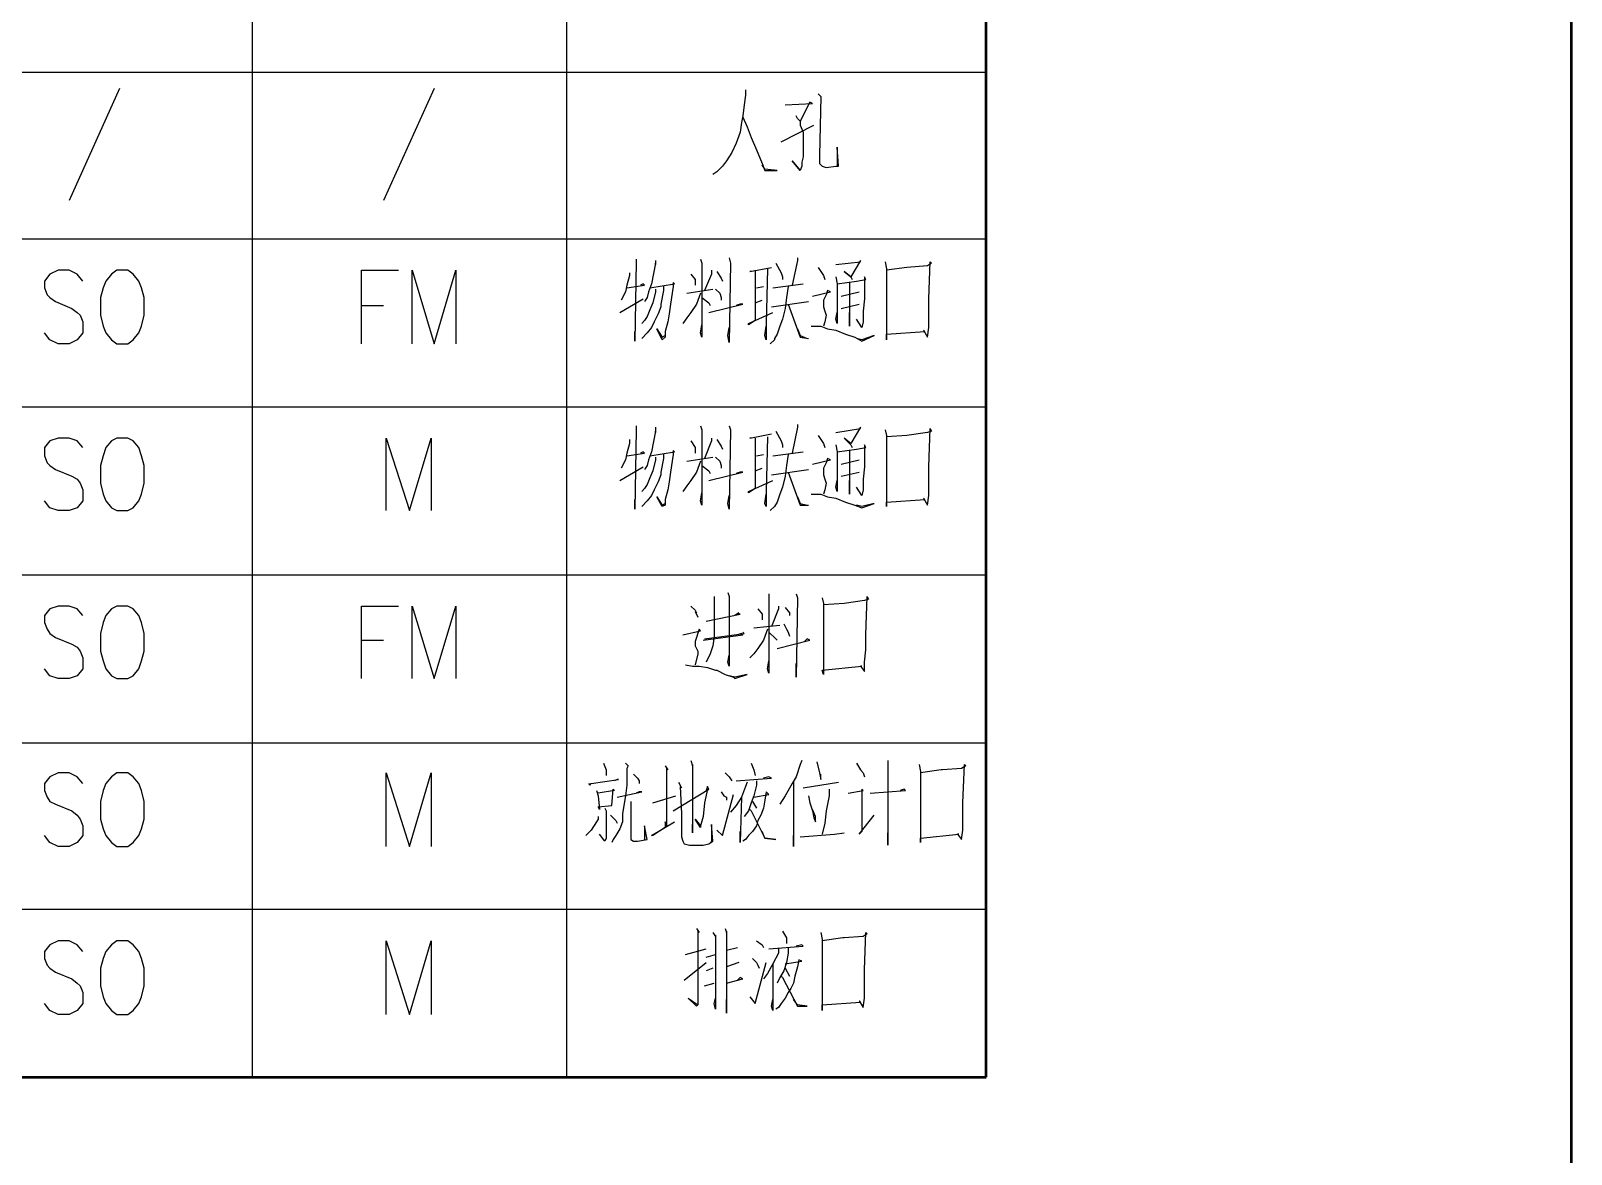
# Model space of a CAD drawing. Header units: millimetres. Extents: x -892 to 4698, y -3687 to 4524.
# Drawn here: x 3964 to 4698, y 1092 to 1628 of the extents above; entities that cross this region are included whole.
import ezdxf

# ---------------------------------------------------------------- set-up
doc = ezdxf.new("R2010")
doc.units = ezdxf.units.MM
doc.layers.add('1', color=7, linetype='Continuous')

msp = doc.modelspace()

# ---------------------------------------------------------------- linework, layer by layer
at = {"layer": '1', "color": 0, "lineweight": 50}
for points in [[(-891.61, -3685.08), (-891.61, 4523.75), (4698.03, 4523.75), (4698.03, -3685.08), (-891.61, -3685.08)], [(4419.11, 1128.39), (4419.11, 2168.5), (3218.67, 2168.5)], [(3218.67, 1128.39), (4419.11, 1128.39)]]:
    msp.add_lwpolyline(points, dxfattribs=at)
at = {"layer": '1', "color": 0, "lineweight": 25}
for points in [[(4069.14, 2168.5), (4069.14, 1128.39)], [(4219.03, 2168.5), (4219.03, 1128.39)], [(3218.67, 1608.04), (4419.11, 1608.04)], [(4005.93, 1600.22), (3981.81, 1546.78)], [(4155.82, 1600.22), (4131.71, 1546.78)], [(4304.41, 1599.57), (4304.41, 1596.96), (4303.75, 1592.4), (4303.1, 1587.18), (4302.45, 1583.93), (4301.8, 1579.36), (4299.84, 1574.15), (4297.89, 1569.59), (4295.28, 1565.68), (4293.33, 1563.07), (4290.72, 1560.46), (4288.77, 1559.16)], [(4338.95, 1597.61), (4340.25, 1596.31), (4339.6, 1568.29), (4339.6, 1565.68), (4339.6, 1564.37), (4340.25, 1563.72), (4340.9, 1563.07), (4342.86, 1562.42), (4347.42, 1563.07), (4348.07, 1563.07), (4348.72, 1563.07), (4348.07, 1572.2), (4348.07, 1563.07)], [(4303.1, 1586.53), (4305.06, 1581.97), (4307.01, 1576.76), (4309.62, 1570.89), (4312.23, 1564.37), (4313.53, 1561.12), (4319.4, 1561.12), (4313.53, 1561.77), (4312.23, 1563.72)], [(4323.31, 1592.4), (4336.34, 1593.05), (4335.04, 1593.7), (4330.47, 1584.58), (4329.17, 1585.88), (4328.52, 1587.18)], [(4321.35, 1574.8), (4336.99, 1582.62)], [(4330.47, 1584.58), (4330.47, 1582.62), (4331.78, 1579.36), (4331.78, 1576.11), (4331.78, 1573.5), (4331.78, 1570.24), (4331.78, 1567.63), (4331.13, 1565.03), (4331.13, 1563.07), (4330.47, 1561.12), (4326.56, 1565.68), (4330.47, 1561.12)], [(3218.67, 1528.53), (4419.11, 1528.53)], [(3988.33, 1508.33), (3985.72, 1511.59), (3981.81, 1513.54), (3976.6, 1513.54), (3972.69, 1511.59), (3970.08, 1508.33), (3970.08, 1505.07), (3971.39, 1501.81), (3972.69, 1500.51), (3975.3, 1498.55), (3983.12, 1495.29), (3985.72, 1493.34), (3987.03, 1492.04), (3988.33, 1488.78), (3988.33, 1483.56), (3985.72, 1480.31), (3981.81, 1478.35), (3976.6, 1478.35), (3972.69, 1480.31), (3970.08, 1483.56)], [(4004.62, 1513.54), (4002.02, 1511.59), (3999.41, 1508.33), (3998.11, 1505.07), (3996.8, 1500.51), (3996.8, 1492.04), (3998.11, 1486.82), (3999.41, 1483.56), (4002.02, 1480.31), (4004.62, 1478.35), (4009.84, 1478.35), (4012.44, 1480.31), (4015.05, 1483.56), (4016.35, 1486.82), (4017.66, 1492.04), (4017.66, 1500.51), (4016.35, 1505.07), (4015.05, 1508.33), (4012.44, 1511.59), (4009.84, 1513.54), (4004.62, 1513.54)], [(4121.28, 1478.35), (4121.28, 1513.54), (4138.87, 1513.54)], [(4145.39, 1478.35), (4145.39, 1513.54), (4155.82, 1478.35), (4166.25, 1513.54), (4166.25, 1478.35)], [(4252.27, 1518.76), (4252.27, 1517.45), (4251.62, 1479.65), (4251.62, 1482.26), (4251.62, 1484.22)], [(4261.39, 1518.1), (4261.39, 1516.15), (4261.39, 1516.8), (4259.44, 1507.03), (4258.14, 1503.11), (4257.48, 1500.51), (4256.18, 1498.55)], [(4282.9, 1518.76), (4283.55, 1516.8), (4283.55, 1481.61), (4282.9, 1483.56), (4283.55, 1487.47)], [(4288.11, 1513.54), (4288.11, 1511.59), (4284.86, 1503.77)], [(4296.59, 1519.41), (4297.24, 1516.8), (4296.59, 1479), (4295.93, 1482.26), (4296.59, 1486.17)], [(4308.97, 1513.54), (4308.97, 1489.43), (4305.71, 1487.47), (4305.71, 1488.13), (4317.44, 1493.34)], [(4307.01, 1512.89), (4306.36, 1512.89), (4316.79, 1514.85)], [(4314.83, 1514.19), (4314.18, 1488.13), (4314.18, 1484.22), (4314.18, 1480.31), (4313.53, 1482.26), (4314.18, 1486.82)], [(4318.74, 1516.8), (4321.35, 1512.24), (4322, 1510.28), (4322, 1508.98)], [(4329.17, 1519.41), (4329.17, 1518.1), (4326.56, 1506.37)], [(4338.95, 1514.85), (4341.55, 1510.94), (4342.2, 1508.98)], [(4347.42, 1516.15), (4359.15, 1517.45), (4359.15, 1518.1), (4354.59, 1510.28), (4351.33, 1512.89), (4354.59, 1510.28), (4355.24, 1508.98)], [(4370.88, 1517.45), (4371.53, 1514.19), (4371.53, 1488.13), (4371.53, 1486.82), (4371.53, 1480.31), (4371.53, 1482.91), (4389.78, 1484.22), (4389.13, 1484.87), (4391.08, 1481.61), (4391.73, 1486.17), (4391.73, 1492.04), (4391.73, 1499.86), (4392.39, 1517.45), (4393.04, 1516.8), (4391.08, 1515.5), (4381.31, 1514.85), (4371.53, 1513.54)], [(4249.01, 1512.24), (4249.01, 1510.94), (4247.71, 1506.37), (4247.06, 1503.11), (4245.1, 1499.2)], [(4247.71, 1505.07), (4256.18, 1506.37), (4255.53, 1507.03), (4254.23, 1506.37)], [(4265.3, 1505.72), (4265.3, 1503.77), (4264, 1497.25), (4264, 1495.95), (4262.7, 1492.69), (4260.74, 1488.78), (4259.44, 1486.17), (4257.48, 1483.56), (4254.88, 1480.96)], [(4258.79, 1505.07), (4270.52, 1507.03), (4269.87, 1507.68), (4269.87, 1505.72), (4268.56, 1497.25), (4267.91, 1492.69), (4267.26, 1488.78), (4265.96, 1484.22), (4265.96, 1481.61), (4264.65, 1480.31), (4262.05, 1485.52), (4264.65, 1481.61), (4265.96, 1482.26)], [(4278.34, 1511.59), (4280.29, 1508.98), (4280.29, 1507.68), (4280.29, 1506.37)], [(4290.72, 1512.89), (4292.68, 1509.63), (4293.33, 1508.33)], [(4309.62, 1505.07), (4312.88, 1505.72)], [(4324.61, 1505.72), (4323.96, 1500.51), (4323.31, 1495.29), (4322, 1490.08), (4320.7, 1486.82), (4319.4, 1482.91), (4318.09, 1480.96), (4318.09, 1480.31), (4316.14, 1478.35)], [(4317.44, 1505.07), (4331.78, 1507.03)], [(4347.42, 1510.28), (4348.07, 1507.03), (4348.07, 1492.04), (4348.07, 1488.13), (4347.42, 1490.08), (4348.07, 1493.34)], [(4348.07, 1507.03), (4352.63, 1507.68), (4357.19, 1508.33), (4361.76, 1508.98), (4361.1, 1510.28), (4361.1, 1499.86), (4360.45, 1493.99), (4360.45, 1488.78), (4359.8, 1486.17), (4357.19, 1490.08)], [(4353.94, 1507.68), (4353.94, 1499.2), (4353.94, 1491.38), (4353.94, 1486.82), (4353.94, 1489.43), (4353.94, 1493.34)], [(4244.45, 1493.34), (4255.53, 1499.86)], [(4261.39, 1504.42), (4261.39, 1503.11), (4260.09, 1497.9), (4258.79, 1494.64), (4257.48, 1491.38), (4256.18, 1489.43), (4254.88, 1488.13)], [(4282.9, 1502.46), (4280.94, 1497.25), (4278.34, 1493.34), (4276.38, 1490.73), (4274.43, 1488.13)], [(4276.38, 1502.46), (4288.77, 1504.42)], [(4283.55, 1500.51), (4286.81, 1497.9), (4287.46, 1496.6)], [(4290.07, 1504.42), (4292.02, 1502.46), (4292.68, 1500.51), (4292.68, 1499.2)], [(4308.97, 1497.9), (4312.23, 1499.2)], [(4316.79, 1495.95), (4334.38, 1498.55)], [(4336.34, 1501.16), (4344.81, 1503.11), (4343.51, 1503.77), (4342.86, 1501.81), (4341.55, 1499.2), (4341.55, 1497.9), (4341.55, 1495.95), (4342.2, 1493.99), (4342.86, 1492.04), (4342.2, 1488.78), (4341.55, 1486.82)], [(4350.03, 1501.16), (4358.5, 1503.11)], [(4121.28, 1496.6), (4131.71, 1496.6)], [(4286.81, 1493.34), (4303.1, 1497.25), (4301.8, 1497.25), (4299.84, 1496.6)], [(4324.61, 1497.25), (4330.47, 1481.61), (4334.38, 1480.96)], [(4350.03, 1495.29), (4358.5, 1497.25)], [(4329.17, 1485.52), (4330.47, 1482.26), (4333.73, 1480.96)], [(4335.69, 1486.82), (4338.29, 1486.82), (4340.25, 1486.82), (4343.51, 1485.52), (4347.42, 1484.87), (4351.98, 1482.91), (4356.54, 1481.61), (4359.8, 1479.65), (4365.67, 1482.26), (4359.8, 1480.31), (4357.19, 1480.96)], [(3218.67, 1448.37), (4419.11, 1448.37)], [(4329.17, 1439.9), (4329.17, 1438.6), (4326.56, 1426.21)], [(3988.33, 1428.82), (3985.72, 1432.08), (3981.81, 1433.38), (3976.6, 1433.38), (3972.69, 1432.08), (3970.08, 1428.82), (3970.08, 1424.91), (3971.39, 1421.65), (3972.69, 1420.35), (3975.3, 1418.39), (3983.12, 1415.14), (3985.72, 1413.83), (3987.03, 1411.88), (3988.33, 1408.62), (3988.33, 1403.4), (3985.72, 1400.15), (3981.81, 1398.84), (3976.6, 1398.84), (3972.69, 1400.15), (3970.08, 1403.4)], [(4004.62, 1433.38), (4002.02, 1432.08), (3999.41, 1428.82), (3998.11, 1424.91), (3996.8, 1420.35), (3996.8, 1411.88), (3998.11, 1406.66), (3999.41, 1403.4), (4002.02, 1400.15), (4004.62, 1398.84), (4009.84, 1398.84), (4012.44, 1400.15), (4015.05, 1403.4), (4016.35, 1406.66), (4017.66, 1411.88), (4017.66, 1420.35), (4016.35, 1424.91), (4015.05, 1428.82), (4012.44, 1432.08), (4009.84, 1433.38), (4004.62, 1433.38)], [(4133.01, 1398.84), (4133.01, 1433.38), (4144.09, 1398.84), (4154.51, 1433.38), (4154.51, 1398.84)], [(4249.01, 1432.73), (4249.01, 1430.78), (4247.71, 1426.21), (4247.06, 1422.96), (4245.1, 1419.05)], [(4252.27, 1439.25), (4252.27, 1437.29), (4251.62, 1399.49), (4251.62, 1402.1), (4251.62, 1404.06)], [(4261.39, 1438.6), (4261.39, 1435.99), (4261.39, 1436.64), (4259.44, 1426.87), (4258.14, 1422.96), (4257.48, 1420.35), (4256.18, 1418.39)], [(4282.9, 1439.25), (4283.55, 1437.29), (4283.55, 1401.45), (4282.9, 1403.4), (4283.55, 1407.31)], [(4288.11, 1433.38), (4288.11, 1432.08), (4284.86, 1423.61)], [(4290.72, 1432.73), (4292.68, 1429.47), (4293.33, 1428.17)], [(4296.59, 1439.25), (4297.24, 1437.29), (4296.59, 1399.49), (4295.93, 1402.1), (4296.59, 1406.01)], [(4308.97, 1433.38), (4308.97, 1409.27), (4305.71, 1407.31), (4305.71, 1407.97), (4317.44, 1413.18)], [(4307.01, 1433.38), (4306.36, 1433.38), (4316.79, 1435.34)], [(4314.83, 1434.03), (4314.18, 1407.97), (4314.18, 1404.06), (4314.18, 1400.8), (4313.53, 1402.1), (4314.18, 1406.66)], [(4318.74, 1436.64), (4321.35, 1432.08), (4322, 1430.12), (4322, 1428.82)], [(4338.95, 1434.69), (4341.55, 1430.78), (4342.2, 1428.82)], [(4347.42, 1435.99), (4359.15, 1437.94), (4359.15, 1438.6), (4354.59, 1430.78), (4351.33, 1433.38), (4354.59, 1430.12), (4355.24, 1428.82)], [(4370.88, 1437.29), (4371.53, 1434.69), (4371.53, 1407.97), (4371.53, 1406.66), (4371.53, 1400.8), (4371.53, 1402.75), (4389.78, 1404.06), (4389.13, 1404.71), (4391.08, 1401.45), (4391.73, 1406.01), (4391.73, 1411.88), (4391.73, 1419.7), (4392.39, 1437.94), (4393.04, 1436.64), (4391.08, 1435.99), (4381.31, 1434.69), (4371.53, 1434.03)], [(4247.71, 1424.91), (4256.18, 1426.21), (4255.53, 1426.87), (4254.23, 1426.21)], [(4265.3, 1425.56), (4265.3, 1423.61), (4264, 1417.09), (4264, 1415.79), (4262.7, 1412.53), (4260.74, 1408.62), (4259.44, 1406.01), (4257.48, 1403.4), (4254.88, 1400.8)], [(4258.79, 1424.91), (4270.52, 1426.87), (4269.87, 1427.52), (4269.87, 1425.56), (4268.56, 1417.09), (4267.91, 1412.53), (4267.26, 1408.62), (4265.96, 1404.06), (4265.96, 1401.45), (4264.65, 1400.8), (4262.05, 1405.36), (4264.65, 1401.45), (4265.96, 1402.1)], [(4278.34, 1432.08), (4280.29, 1428.82), (4280.29, 1427.52), (4280.29, 1426.21)], [(4309.62, 1424.91), (4312.88, 1425.56)], [(4324.61, 1425.56), (4323.96, 1420.35), (4323.31, 1415.14), (4322, 1409.92), (4320.7, 1406.66), (4319.4, 1402.75), (4318.09, 1400.8), (4316.14, 1398.84)], [(4317.44, 1424.91), (4331.78, 1426.87)], [(4347.42, 1430.12), (4348.07, 1426.87), (4348.07, 1411.88), (4348.07, 1407.97), (4347.42, 1409.92), (4348.07, 1413.18)], [(4348.07, 1426.87), (4352.63, 1427.52), (4357.19, 1428.17), (4361.76, 1428.82), (4361.1, 1430.12), (4361.1, 1419.7), (4360.45, 1413.83), (4360.45, 1408.62), (4359.8, 1406.01), (4357.19, 1409.92)], [(4353.94, 1427.52), (4353.94, 1419.05), (4353.94, 1411.22), (4353.94, 1406.66), (4353.94, 1409.27), (4353.94, 1413.18)], [(4244.45, 1413.18), (4255.53, 1419.7)], [(4261.39, 1424.26), (4261.39, 1422.96), (4260.09, 1417.74), (4258.79, 1414.48), (4257.48, 1411.22), (4256.18, 1409.27), (4254.88, 1407.97)], [(4282.9, 1422.3), (4280.94, 1417.09), (4278.34, 1413.18), (4276.38, 1410.57), (4274.43, 1407.97)], [(4276.38, 1422.3), (4288.77, 1424.26)], [(4283.55, 1420.35), (4286.81, 1417.74), (4287.46, 1416.44)], [(4290.07, 1424.26), (4292.02, 1422.3), (4292.68, 1420.35), (4292.68, 1419.05)], [(4308.97, 1417.74), (4312.23, 1419.05)], [(4316.79, 1415.79), (4334.38, 1418.39)], [(4336.34, 1421), (4344.81, 1422.96), (4343.51, 1423.61), (4342.86, 1421.65), (4341.55, 1419.05), (4341.55, 1417.74), (4341.55, 1415.79), (4342.2, 1413.83), (4342.86, 1411.88), (4342.2, 1408.62), (4341.55, 1406.66)], [(4350.03, 1421), (4358.5, 1422.96)], [(4286.81, 1413.18), (4303.1, 1417.09), (4301.8, 1417.09), (4299.84, 1416.44)], [(4324.61, 1417.09), (4330.47, 1401.45), (4334.38, 1401.45)], [(4350.03, 1415.14), (4358.5, 1417.09)], [(4329.17, 1405.36), (4330.47, 1402.1), (4333.73, 1401.45)], [(4335.69, 1406.66), (4338.29, 1406.66), (4340.25, 1406.66), (4343.51, 1405.36), (4347.42, 1404.71), (4351.98, 1402.75), (4356.54, 1401.45), (4359.8, 1400.15), (4365.67, 1402.1), (4359.8, 1400.8), (4357.19, 1401.45)], [(3218.67, 1368.21), (4419.11, 1368.21)], [(4295.93, 1359.74), (4296.59, 1357.79), (4296.59, 1327.16), (4296.59, 1324.55), (4295.93, 1326.5), (4296.59, 1329.76)], [(4315.49, 1359.09), (4315.49, 1357.13), (4315.49, 1321.29), (4314.83, 1323.25), (4315.49, 1327.16)], [(4328.52, 1359.09), (4329.17, 1357.13), (4328.52, 1319.34), (4328.52, 1321.94), (4328.52, 1325.85)], [(3988.33, 1348.66), (3985.72, 1351.92), (3981.81, 1353.22), (3976.6, 1353.22), (3972.69, 1351.92), (3970.08, 1348.66), (3970.08, 1345.4), (3971.39, 1342.14), (3972.69, 1340.19), (3975.3, 1338.23), (3983.12, 1334.98), (3985.72, 1333.67), (3987.03, 1331.72), (3988.33, 1328.46), (3988.33, 1323.25), (3985.72, 1319.99), (3981.81, 1318.68), (3976.6, 1318.68), (3972.69, 1319.99), (3970.08, 1323.25)], [(4004.62, 1353.22), (4002.02, 1351.92), (3999.41, 1348.66), (3998.11, 1345.4), (3996.8, 1340.19), (3996.8, 1331.72), (3998.11, 1327.16), (3999.41, 1323.25), (4002.02, 1319.99), (4004.62, 1318.68), (4009.84, 1318.68), (4012.44, 1319.99), (4015.05, 1323.25), (4016.35, 1327.16), (4017.66, 1331.72), (4017.66, 1340.19), (4016.35, 1345.4), (4015.05, 1348.66), (4012.44, 1351.92), (4009.84, 1353.22), (4004.62, 1353.22)], [(4121.28, 1318.68), (4121.28, 1353.22), (4138.87, 1353.22)], [(4145.39, 1318.68), (4145.39, 1353.22), (4155.82, 1318.68), (4166.25, 1353.22), (4166.25, 1318.68)], [(4278.34, 1353.22), (4280.29, 1351.27), (4280.94, 1349.96)], [(4289.42, 1357.79), (4289.42, 1346.05), (4289.42, 1345.4), (4289.42, 1338.89), (4288.77, 1334.32), (4287.46, 1330.41), (4285.51, 1326.5)], [(4310.27, 1351.92), (4312.23, 1349.31), (4312.23, 1348.01), (4312.23, 1346.71)], [(4320.05, 1353.22), (4320.05, 1351.92), (4316.79, 1343.45)], [(4323.31, 1352.57), (4325.26, 1349.96), (4325.26, 1348.66)], [(4340.9, 1357.13), (4341.55, 1354.53), (4341.55, 1327.81), (4341.55, 1327.16), (4341.55, 1320.64), (4340.9, 1322.59), (4359.8, 1324.55), (4359.15, 1324.55), (4361.1, 1321.94), (4361.1, 1326.5), (4361.76, 1332.37), (4361.76, 1339.54), (4362.41, 1357.79), (4363.06, 1356.48), (4361.1, 1355.83), (4351.33, 1354.53), (4341.55, 1353.88)], [(4280.29, 1350.62), (4281.6, 1348.01)], [(4285.51, 1346.05), (4301.8, 1349.31), (4300.5, 1349.31), (4301.15, 1349.96), (4299.19, 1348.66)], [(4285.51, 1346.05), (4301.8, 1349.31), (4300.5, 1349.31), (4299.19, 1348.66)], [(4308.32, 1342.8), (4320.7, 1344.1)], [(4322.65, 1344.75), (4323.96, 1342.14), (4324.61, 1340.84), (4325.26, 1338.89)], [(4121.28, 1336.93), (4131.71, 1336.93)], [(4274.43, 1339.54), (4282.9, 1341.49), (4282.25, 1342.14), (4280.29, 1336.28), (4280.29, 1335.63), (4280.29, 1334.32), (4280.94, 1333.02), (4281.6, 1331.72), (4281.6, 1330.41), (4280.29, 1325.2)], [(4284.2, 1336.93), (4303.1, 1339.54), (4302.45, 1340.19), (4300.5, 1339.54)], [(4284.86, 1337.58), (4303.75, 1340.19), (4303.1, 1340.84)], [(4314.83, 1342.14), (4312.88, 1336.93), (4310.27, 1333.02), (4308.32, 1330.41), (4306.36, 1328.46)], [(4315.49, 1340.84), (4318.74, 1337.58), (4319.4, 1336.93)], [(4319.4, 1333.02), (4335.04, 1336.93), (4333.73, 1337.58), (4332.43, 1336.28)], [(4275.73, 1325.2), (4278.99, 1324.55), (4282.25, 1324.55), (4286.16, 1323.9), (4290.07, 1322.59), (4290.72, 1322.59), (4294.63, 1320.64), (4298.54, 1319.34), (4299.19, 1318.68), (4305.06, 1320.64), (4299.19, 1319.34), (4296.59, 1319.99)], [(3218.67, 1288.05), (4419.11, 1288.05)], [(4236.63, 1278.28), (4237.93, 1275.02), (4237.93, 1272.41)], [(4247.06, 1278.28), (4248.36, 1276.97), (4247.71, 1275.67), (4247.71, 1267.85), (4247.06, 1262.64), (4246.4, 1258.08), (4245.75, 1254.16), (4245.75, 1250.25), (4244.45, 1247), (4242.49, 1243.74), (4241.19, 1241.78), (4240.54, 1240.48)], [(4278.34, 1279.58), (4278.99, 1276.97), (4278.99, 1277.63), (4278.99, 1250.25), (4278.99, 1245.04), (4278.99, 1248.95)], [(4307.01, 1278.28), (4308.32, 1275.02), (4308.97, 1272.41)], [(4331.13, 1279.58), (4330.47, 1277.63), (4328.52, 1271.76), (4326.56, 1268.5), (4323.31, 1262.64), (4320.7, 1258.73)], [(4338.29, 1278.93), (4339.6, 1273.72), (4340.25, 1270.46), (4340.25, 1273.06)], [(4357.19, 1278.28), (4359.15, 1275.02), (4360.45, 1273.72), (4361.1, 1271.76)], [(4372.18, 1279.58), (4372.18, 1276.97), (4372.18, 1239.18), (4372.18, 1241.78), (4372.18, 1245.04)], [(3988.33, 1268.5), (3985.72, 1271.76), (3981.81, 1273.72), (3976.6, 1273.72), (3972.69, 1271.76), (3970.08, 1268.5), (3970.08, 1265.24), (3971.39, 1261.99), (3972.69, 1260.03), (3975.3, 1258.73), (3983.12, 1255.47), (3985.72, 1253.51), (3987.03, 1251.56), (3988.33, 1248.3), (3988.33, 1243.74), (3985.72, 1240.48), (3981.81, 1238.52), (3976.6, 1238.52), (3972.69, 1240.48), (3970.08, 1243.74)], [(4004.62, 1273.72), (4002.02, 1271.76), (3999.41, 1268.5), (3998.11, 1265.24), (3996.8, 1260.03), (3996.8, 1251.56), (3998.11, 1247), (3999.41, 1243.74), (4002.02, 1240.48), (4004.62, 1238.52), (4009.84, 1238.52), (4012.44, 1240.48), (4015.05, 1243.74), (4016.35, 1247), (4017.66, 1251.56), (4017.66, 1260.03), (4016.35, 1265.24), (4015.05, 1268.5), (4012.44, 1271.76), (4009.84, 1273.72), (4004.62, 1273.72)], [(4133.01, 1238.52), (4133.01, 1273.72), (4144.09, 1238.52), (4154.51, 1273.72), (4154.51, 1238.52)], [(4250.97, 1273.06), (4252.92, 1271.11), (4253.57, 1269.81), (4253.57, 1268.5)], [(4265.96, 1276.97), (4267.26, 1275.02), (4266.61, 1275.67), (4266.61, 1248.3), (4265.96, 1250.25), (4265.96, 1247.65), (4260.09, 1243.74), (4259.44, 1243.74), (4270.52, 1250.25)], [(4294.63, 1273.72), (4296.59, 1271.76), (4297.89, 1269.81)], [(4299.84, 1269.81), (4316.79, 1271.11), (4315.49, 1271.76), (4312.88, 1271.11)], [(4387.17, 1277.63), (4387.82, 1274.37), (4387.82, 1247.65), (4387.82, 1247), (4387.82, 1240.48), (4387.82, 1242.43), (4406.07, 1244.39), (4405.42, 1244.39), (4407.38, 1241.78), (4408.03, 1246.34), (4408.03, 1252.21), (4408.03, 1259.38), (4408.68, 1277.63), (4409.33, 1276.97), (4407.38, 1275.67), (4398.25, 1275.02), (4397.6, 1275.02), (4387.82, 1273.72)], [(4229.46, 1268.5), (4230.11, 1267.85), (4230.76, 1268.5), (4243.8, 1270.46), (4243.15, 1270.46), (4241.84, 1269.81)], [(4233.37, 1265.24), (4234.02, 1262.64), (4234.67, 1256.12), (4234.02, 1257.42), (4240.54, 1258.08), (4241.19, 1265.9), (4241.84, 1265.24), (4234.02, 1263.94)], [(4243.15, 1261.99), (4254.88, 1264.59), (4253.57, 1264.59), (4252.27, 1263.94)], [(4269.87, 1255.47), (4286.81, 1265.9), (4286.16, 1267.2), (4285.51, 1265.24), (4286.16, 1265.9), (4284.86, 1259.38), (4284.2, 1252.86), (4282.9, 1248.3), (4282.9, 1247.65), (4280.29, 1251.56), (4282.9, 1248.3)], [(4272.47, 1269.15), (4273.78, 1266.55), (4273.12, 1267.2), (4273.78, 1254.16), (4273.78, 1247.65), (4273.78, 1243.09), (4274.43, 1241.13), (4275.08, 1239.83), (4277.69, 1239.18), (4280.29, 1239.18), (4284.2, 1239.18), (4286.81, 1239.83), (4288.77, 1241.13), (4288.11, 1248.95), (4288.11, 1240.48), (4287.46, 1240.48)], [(4290.72, 1246.34), (4293.33, 1243.74), (4298.54, 1263.29)], [(4292.68, 1264.59), (4293.98, 1262.64), (4295.28, 1261.99), (4295.28, 1260.68)], [(4305.06, 1269.15), (4304.41, 1267.2), (4302.45, 1261.99), (4299.84, 1258.08), (4297.24, 1254.82)], [(4308.32, 1261.99), (4315.49, 1263.29), (4314.18, 1264.59), (4313.53, 1260.68), (4312.88, 1256.77), (4311.57, 1253.51), (4310.27, 1250.91), (4309.62, 1248.3), (4307.66, 1245.69), (4305.71, 1243.74), (4304.41, 1241.78), (4303.1, 1241.13)], [(4309.62, 1269.81), (4309.62, 1267.85), (4308.32, 1262.64), (4307.01, 1259.38), (4305.71, 1255.47), (4303.75, 1252.86)], [(4327.22, 1269.81), (4327.22, 1238.52), (4327.22, 1241.13), (4327.22, 1243.74)], [(4331.78, 1266.55), (4348.72, 1269.15)], [(4344.16, 1265.9), (4344.16, 1262.64), (4342.86, 1255.47), (4342.2, 1249.6), (4340.9, 1244.39)], [(4353.28, 1263.94), (4360.45, 1265.24), (4359.8, 1265.9), (4359.8, 1245.69), (4358.5, 1244.39), (4365.67, 1253.51)], [(4363.71, 1263.94), (4380.66, 1265.24), (4380, 1265.9), (4378.05, 1265.24)], [(4237.28, 1256.77), (4237.93, 1255.47), (4237.93, 1244.39), (4237.93, 1242.43), (4237.28, 1241.13), (4234.67, 1244.39)], [(4249.66, 1260.03), (4249.66, 1258.73), (4249.66, 1258.08), (4249.66, 1250.25), (4249.66, 1245.69), (4249.66, 1243.09), (4249.66, 1241.78), (4250.97, 1241.13), (4251.62, 1241.13), (4252.92, 1241.13), (4257.48, 1241.78), (4256.18, 1248.3), (4256.18, 1241.78)], [(4260.09, 1259.38), (4271.17, 1262.64)], [(4302.45, 1261.99), (4301.8, 1240.48), (4301.8, 1241.78), (4301.8, 1245.69)], [(4306.36, 1256.12), (4307.01, 1255.47), (4313.53, 1242.43), (4318.74, 1241.78), (4313.53, 1242.43), (4312.23, 1245.69)], [(4307.66, 1260.03), (4309.62, 1256.77)], [(4334.38, 1262.64), (4335.04, 1259.38), (4336.34, 1255.47), (4336.99, 1252.21), (4337.64, 1250.25), (4337.64, 1252.86), (4336.34, 1256.12)], [(4234.02, 1252.86), (4234.02, 1251.56), (4233.37, 1250.25), (4230.76, 1246.34), (4228.16, 1243.74)], [(4239.89, 1253.51), (4242.49, 1250.91), (4243.15, 1249.6)], [(4330.47, 1243.09), (4346.77, 1244.39), (4351.33, 1245.04)], [(3218.67, 1208.55), (4419.11, 1208.55)], [(4280.94, 1199.42), (4282.25, 1197.47), (4281.6, 1198.12), (4281.6, 1166.19), (4281.6, 1162.93), (4280.94, 1162.27), (4277.03, 1166.19), (4281.6, 1162.93)], [(4288.77, 1197.47), (4290.07, 1195.51), (4290.07, 1196.16), (4290.07, 1160.97), (4289.42, 1163.58), (4290.07, 1166.19)], [(4294.63, 1199.42), (4295.28, 1197.47), (4295.28, 1198.12), (4295.28, 1159.02), (4295.28, 1162.27), (4295.28, 1165.53)], [(4322, 1198.12), (4323.96, 1194.86), (4323.96, 1192.25)], [(4340.25, 1197.47), (4340.9, 1194.21), (4340.9, 1168.14), (4340.9, 1166.84), (4340.9, 1160.32), (4340.9, 1162.93), (4359.15, 1164.23), (4358.5, 1164.88), (4360.45, 1161.62), (4361.1, 1166.19), (4361.1, 1172.05), (4361.1, 1179.87), (4361.76, 1197.47), (4362.41, 1196.82), (4360.45, 1195.51), (4351.33, 1194.86), (4350.68, 1194.86), (4340.9, 1193.56)], [(3988.33, 1188.34), (3985.72, 1191.6), (3981.81, 1193.56), (3976.6, 1193.56), (3972.69, 1191.6), (3970.08, 1188.34), (3970.08, 1185.08), (3971.39, 1181.83), (3972.69, 1180.52), (3975.3, 1178.57), (3983.12, 1175.31), (3985.72, 1173.35), (3987.03, 1172.05), (3988.33, 1168.79), (3988.33, 1163.58), (3985.72, 1160.32), (3981.81, 1158.36), (3976.6, 1158.36), (3972.69, 1160.32), (3970.08, 1163.58)], [(4004.62, 1193.56), (4002.02, 1191.6), (3999.41, 1188.34), (3998.11, 1185.08), (3996.8, 1180.52), (3996.8, 1172.05), (3998.11, 1166.84), (3999.41, 1163.58), (4002.02, 1160.32), (4004.62, 1158.36), (4009.84, 1158.36), (4012.44, 1160.32), (4015.05, 1163.58), (4016.35, 1166.84), (4017.66, 1172.05), (4017.66, 1180.52), (4016.35, 1185.08), (4015.05, 1188.34), (4012.44, 1191.6), (4009.84, 1193.56), (4004.62, 1193.56)], [(4133.01, 1158.36), (4133.01, 1193.56), (4144.09, 1158.36), (4154.51, 1193.56), (4154.51, 1158.36)], [(4295.28, 1188.99), (4300.5, 1190.3)], [(4309.62, 1193.56), (4312.23, 1191.6), (4312.88, 1190.3)], [(4315.49, 1189.65), (4331.78, 1190.95), (4331.13, 1191.6), (4328.52, 1190.95)], [(4324.61, 1190.3), (4324.61, 1187.69), (4323.96, 1183.13), (4322.65, 1179.22), (4320.7, 1175.96), (4319.4, 1173.35)], [(4275.08, 1174.66), (4285.51, 1183.13)], [(4275.73, 1187.04), (4285.51, 1189.65)], [(4285.51, 1185.74), (4290.07, 1187.04)], [(4301.15, 1183.13), (4295.28, 1181.17)], [(4306.36, 1166.84), (4308.97, 1163.58), (4314.18, 1183.13)], [(4307.66, 1185.08), (4309.62, 1183.13), (4310.27, 1181.83), (4310.92, 1180.52)], [(4320.05, 1189.65), (4320.05, 1187.69), (4317.44, 1182.48), (4314.83, 1177.92), (4312.88, 1175.31)], [(4323.31, 1182.48), (4331.13, 1183.78), (4329.82, 1184.43), (4329.17, 1181.17), (4327.87, 1176.61), (4327.22, 1173.35), (4325.91, 1170.75), (4324.61, 1168.79), (4323.31, 1166.19), (4321.35, 1163.58), (4320.05, 1161.62), (4318.74, 1160.97)], [(4288.77, 1180.52), (4285.51, 1179.22)], [(4295.28, 1173.35), (4303.1, 1175.31), (4301.8, 1175.96), (4300.5, 1174.66)], [(4317.44, 1182.48), (4317.44, 1160.32), (4316.79, 1162.27), (4317.44, 1165.53)], [(4321.35, 1176.61), (4322, 1175.96), (4329.17, 1162.27), (4333.73, 1162.27), (4329.17, 1162.93), (4327.22, 1165.53)], [(4323.31, 1180.52), (4325.26, 1176.61)], [(4284.86, 1172.05), (4289.42, 1173.35)]]:
    msp.add_lwpolyline(points, dxfattribs=at)

doc.saveas('drawing.dxf')
